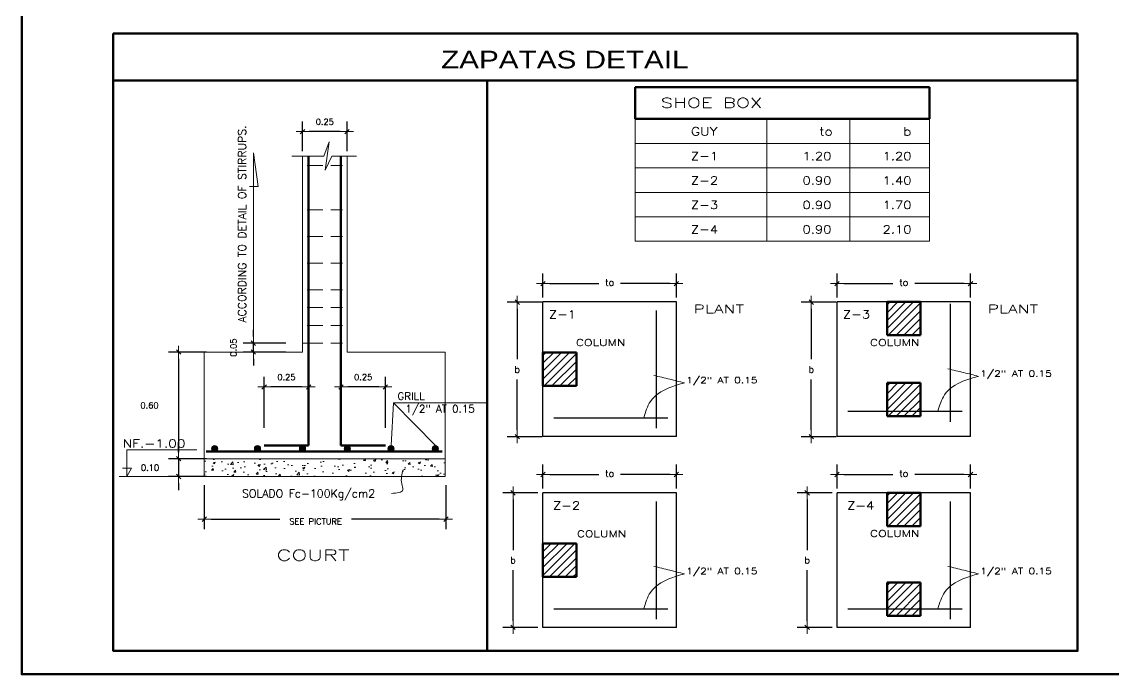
# Model space of a CAD drawing. Header units: millimetres. Extents: x 565 to 912, y 163 to 192.
# Drawn here: x 634.72 to 650.92, y 163.22 to 172.9 of the extents above; entities that cross this region are included whole.
import ezdxf

# ---------------------------------------------------------------- set-up
doc = ezdxf.new("R2010")
doc.units = ezdxf.units.MM
doc.header["$LTSCALE"] = 0.0125
for name, color, linetype, lineweight in [('06', 6, 'Continuous', 70), ('ACERO', 150, 'Continuous', 60), ('COL', 90, 'Continuous', 60), ('COTAS', 9, 'Continuous', 9), ('cotas_v', 130, 'Continuous', 20), ('MARKO', 186, 'Continuous', 80), ('proy', 254, 'Continuous', 0), ('TEXTOP', 3, 'Continuous', 25), ('TRAZO04', 4, 'Continuous', 0), ('TRAZO06', 6, 'Continuous', 60), ('TRAZO1', 1, 'Continuous', 0), ('ZAPATAS', 80, 'Continuous', 60)]:
    doc.layers.add(name, color=color, linetype=linetype, lineweight=lineweight)
for name, color, linetype in [('DETALLES', 1, 'Continuous'), ('F-6', 6, 'Continuous'), ('TEXTO1', 4, 'Continuous'), ('TEXTOS04', 4, 'Continuous')]:
    doc.layers.add(name, color=color, linetype=linetype)
doc.styles.add('ARIAL', font='arial.ttf')
doc.styles.add('E3', font='romans.shx', dxfattribs={"width": 1.5, "height": 0.1})
doc.styles.add('ROMANS', font='romans.shx')
doc.styles.add('SIMPLEX', font='simplex.shx')
doc.dimstyles.new('COTA-50', dxfattribs={"dimtxt": 2.5, "dimasz": 0.1, "dimexe": 0.15, "dimexo": 0.25, "dimgap": 0.1, "dimtad": 1, "dimzin": 5, "dimdsep": 46, "dimtxsty": 'E3', "dimsah": 1, "dimcen": 2.5, "dimclrt": 3, "dimadec": 0, "dimazin": 0, "dimtfac": 1, "dimtdec": 4, "dimtix": 1, "dimtmove": 2, "dimatfit": 3, "dimfxl": 0, "dimtolj": 1, "dimtzin": 0, "dimarcsym": 0})

# ---------------------------------------------------------------- blocks, each defined once
blk = doc.blocks.new('ARROW')
at = {"color": 1, "linetype": 'ByBlock'}
blk.add_line((0.95, 0), (-0.95, 0), dxfattribs=at)
at = {"layer": 'COTAS', "color": 4}
blk.add_line((0.33, 0.33), (-0.33, -0.33), dxfattribs=at)
blk = doc.blocks.new('*D448')
at = {"layer": 'COTAS', "color": 1, "linetype": 'Continuous', "lineweight": -2, "ltscale": 0.35, "transparency": 16777216}
for p, q in [((646.748, 165.911), (646.228, 165.911)), ((646.378, 165.811), (646.378, 165.062)), ((646.378, 164.013), (646.378, 164.762)), ((646.748, 163.913), (646.228, 163.913))]:
    blk.add_line(p, q, dxfattribs=at)
at = {"layer": 'Defpoints', "color": 0, "linetype": 'Continuous', "ltscale": 0.35, "transparency": 16777216}
for p in [(646.998, 165.911), (646.378, 163.913), (646.998, 163.913)]:
    blk.add_point(p, dxfattribs=at)
at = {"layer": 'COTAS', "color": 1, "linetype": 'Continuous', "lineweight": -2, "ltscale": 0.35, "transparency": 16777216, "xscale": 0.1, "yscale": 0.1, "zscale": 0.1}
for p, rotation in [((646.378, 165.911), 90), ((646.378, 163.913), 270)]:
    blk.add_blockref('ARROW', p, dxfattribs=dict(at, rotation=rotation))
at = {"layer": 'COTAS', "color": 4, "linetype": 'Continuous', "ltscale": 0.35, "transparency": 16777216, "insert": (646.378, 164.912), "char_height": 0.1, "attachment_point": 5, "style": 'ROMANS'}
blk.add_mtext('\\A1;b', dxfattribs=at)
blk = doc.blocks.new('*D449')
at = {"layer": 'COTAS', "color": 1, "linetype": 'Continuous', "lineweight": -2, "ltscale": 0.35, "transparency": 16777216}
for p, q in [((646.822, 165.978), (646.822, 166.333)), ((648.802, 165.978), (648.802, 166.333)), ((646.922, 166.183), (647.65, 166.183)), ((648.702, 166.183), (647.974, 166.183))]:
    blk.add_line(p, q, dxfattribs=at)
at = {"layer": 'Defpoints', "color": 0, "linetype": 'Continuous', "ltscale": 0.35, "transparency": 16777216}
for p in [(648.802, 166.183), (646.822, 165.728), (648.802, 165.728)]:
    blk.add_point(p, dxfattribs=at)
at = {"layer": 'COTAS', "color": 1, "linetype": 'Continuous', "lineweight": -2, "ltscale": 0.35, "transparency": 16777216, "xscale": 0.1, "yscale": 0.1, "zscale": 0.1, "rotation": 180}
blk.add_blockref('ARROW', (646.822, 166.183), dxfattribs=at)
at = {"layer": 'COTAS', "color": 1, "linetype": 'Continuous', "lineweight": -2, "ltscale": 0.35, "transparency": 16777216, "xscale": 0.1, "yscale": 0.1, "zscale": 0.1}
blk.add_blockref('ARROW', (648.802, 166.183), dxfattribs=at)
at = {"layer": 'COTAS', "color": 4, "linetype": 'Continuous', "ltscale": 0.35, "transparency": 16777216, "insert": (647.812, 166.2), "char_height": 0.1, "attachment_point": 5, "style": 'ROMANS'}
blk.add_mtext('\\A1;to', dxfattribs=at)
blk = doc.blocks.new('*D450')
at = {"layer": 'COTAS', "color": 1, "linetype": 'Continuous', "lineweight": -2, "ltscale": 0.35, "transparency": 16777216}
for p, q in [((642.458, 165.978), (642.458, 166.333)), ((644.438, 165.978), (644.438, 166.333)), ((642.558, 166.183), (643.286, 166.183)), ((644.338, 166.183), (643.61, 166.183))]:
    blk.add_line(p, q, dxfattribs=at)
at = {"layer": 'Defpoints', "color": 0, "linetype": 'Continuous', "ltscale": 0.35, "transparency": 16777216}
for p in [(644.438, 166.183), (642.458, 165.728), (644.438, 165.728)]:
    blk.add_point(p, dxfattribs=at)
at = {"layer": 'COTAS', "color": 1, "linetype": 'Continuous', "lineweight": -2, "ltscale": 0.35, "transparency": 16777216, "xscale": 0.1, "yscale": 0.1, "zscale": 0.1, "rotation": 180}
blk.add_blockref('ARROW', (642.458, 166.183), dxfattribs=at)
at = {"layer": 'COTAS', "color": 1, "linetype": 'Continuous', "lineweight": -2, "ltscale": 0.35, "transparency": 16777216, "xscale": 0.1, "yscale": 0.1, "zscale": 0.1}
blk.add_blockref('ARROW', (644.438, 166.183), dxfattribs=at)
at = {"layer": 'COTAS', "color": 4, "linetype": 'Continuous', "ltscale": 0.35, "transparency": 16777216, "insert": (643.448, 166.2), "char_height": 0.1, "attachment_point": 5, "style": 'ROMANS'}
blk.add_mtext('\\A1;to', dxfattribs=at)
blk = doc.blocks.new('*D451')
at = {"layer": 'COTAS', "color": 1, "linetype": 'Continuous', "lineweight": -2, "ltscale": 0.35, "transparency": 16777216}
for p, q in [((637.051, 166.517), (637.051, 166.617)), ((637.463, 166.417), (636.901, 166.417)), ((637.051, 166.417), (637.051, 166.153)), ((637.463, 166.153), (636.901, 166.153)), ((637.051, 166.053), (637.051, 165.953))]:
    blk.add_line(p, q, dxfattribs=at)
at = {"layer": 'Defpoints', "color": 0, "linetype": 'Continuous', "ltscale": 0.35, "transparency": 16777216}
for p in [(637.713, 166.417), (637.051, 166.153), (637.713, 166.153)]:
    blk.add_point(p, dxfattribs=at)
at = {"layer": 'COTAS', "color": 1, "linetype": 'Continuous', "lineweight": -2, "ltscale": 0.35, "transparency": 16777216, "xscale": 0.1, "yscale": 0.1, "zscale": 0.1}
for p, rotation in [((637.051, 166.417), 270), ((637.051, 166.153), 90)]:
    blk.add_blockref('ARROW', p, dxfattribs=dict(at, rotation=rotation))
at = {"layer": 'COTAS', "color": 3, "linetype": 'Continuous', "ltscale": 0.35, "transparency": 16777216, "insert": (636.627, 166.285), "char_height": 0.09, "attachment_point": 5, "style": 'ROMANS'}
blk.add_mtext('\\A1;0.10', dxfattribs=at)
blk = doc.blocks.new('*D452')
at = {"layer": 'COTAS', "color": 1, "linetype": 'Continuous', "lineweight": -2, "ltscale": 0.35, "transparency": 16777216}
for p, q in [((637.432, 166.026), (637.432, 165.37)), ((641.018, 166.026), (641.018, 165.37)), ((637.532, 165.52), (638.551, 165.52)), ((640.918, 165.52), (639.617, 165.52))]:
    blk.add_line(p, q, dxfattribs=at)
at = {"layer": 'Defpoints', "color": 0, "linetype": 'Continuous', "ltscale": 0.35, "transparency": 16777216}
for p in [(637.432, 166.276), (641.018, 166.276), (637.432, 165.52)]:
    blk.add_point(p, dxfattribs=at)
at = {"layer": 'COTAS', "color": 1, "linetype": 'Continuous', "lineweight": -2, "ltscale": 0.35, "transparency": 16777216, "xscale": 0.1, "yscale": 0.1, "zscale": 0.1, "rotation": 180}
blk.add_blockref('ARROW', (637.432, 165.52), dxfattribs=at)
at = {"layer": 'COTAS', "color": 1, "linetype": 'Continuous', "lineweight": -2, "ltscale": 0.35, "transparency": 16777216, "xscale": 0.1, "yscale": 0.1, "zscale": 0.1}
blk.add_blockref('ARROW', (641.018, 165.52), dxfattribs=at)
at = {"layer": 'COTAS', "color": 3, "linetype": 'Continuous', "ltscale": 0.35, "transparency": 16777216, "insert": (639.084, 165.486), "char_height": 0.09, "attachment_point": 5, "style": 'ROMANS'}
blk.add_mtext('\\A1;SEE PICTURE', dxfattribs=at)
blk = doc.blocks.new('*D453')
at = {"layer": 'COTAS', "color": 1, "linetype": 'Continuous', "lineweight": -2, "ltscale": 0.35, "transparency": 16777216}
for p, q in [((642.384, 165.911), (641.864, 165.911)), ((642.014, 165.811), (642.014, 165.062)), ((642.014, 164.013), (642.014, 164.762)), ((642.384, 163.913), (641.864, 163.913))]:
    blk.add_line(p, q, dxfattribs=at)
at = {"layer": 'Defpoints', "color": 0, "linetype": 'Continuous', "ltscale": 0.35, "transparency": 16777216}
for p in [(642.634, 165.911), (642.014, 163.913), (642.634, 163.913)]:
    blk.add_point(p, dxfattribs=at)
at = {"layer": 'COTAS', "color": 1, "linetype": 'Continuous', "lineweight": -2, "ltscale": 0.35, "transparency": 16777216, "xscale": 0.1, "yscale": 0.1, "zscale": 0.1}
for p, rotation in [((642.014, 165.911), 90), ((642.014, 163.913), 270)]:
    blk.add_blockref('ARROW', p, dxfattribs=dict(at, rotation=rotation))
at = {"layer": 'COTAS', "color": 4, "linetype": 'Continuous', "ltscale": 0.35, "transparency": 16777216, "insert": (642.014, 164.912), "char_height": 0.1, "attachment_point": 5, "style": 'ROMANS'}
blk.add_mtext('\\A1;b', dxfattribs=at)
blk = doc.blocks.new('*D454')
at = {"layer": 'COTAS', "color": 1, "linetype": 'Continuous', "lineweight": -2, "ltscale": 0.35, "transparency": 16777216}
for p, q in [((646.809, 168.743), (646.29, 168.743)), ((646.44, 168.643), (646.44, 167.894)), ((646.44, 166.845), (646.44, 167.594)), ((646.809, 166.745), (646.29, 166.745))]:
    blk.add_line(p, q, dxfattribs=at)
at = {"layer": 'Defpoints', "color": 0, "linetype": 'Continuous', "ltscale": 0.35, "transparency": 16777216}
for p in [(647.059, 168.743), (646.44, 166.745), (647.059, 166.745)]:
    blk.add_point(p, dxfattribs=at)
at = {"layer": 'COTAS', "color": 1, "linetype": 'Continuous', "lineweight": -2, "ltscale": 0.35, "transparency": 16777216, "xscale": 0.1, "yscale": 0.1, "zscale": 0.1}
for p, rotation in [((646.44, 168.743), 90), ((646.44, 166.745), 270)]:
    blk.add_blockref('ARROW', p, dxfattribs=dict(at, rotation=rotation))
at = {"layer": 'COTAS', "color": 4, "linetype": 'Continuous', "ltscale": 0.35, "transparency": 16777216, "insert": (646.44, 167.744), "char_height": 0.1, "attachment_point": 5, "style": 'ROMANS'}
blk.add_mtext('\\A1;b', dxfattribs=at)
blk = doc.blocks.new('*D455')
at = {"layer": 'COTAS', "color": 1, "linetype": 'Continuous', "lineweight": -2, "ltscale": 0.35, "transparency": 16777216}
for p, q in [((637.463, 168.001), (636.901, 168.001)), ((637.051, 167.901), (637.051, 166.517)), ((637.463, 166.417), (636.901, 166.417))]:
    blk.add_line(p, q, dxfattribs=at)
at = {"layer": 'Defpoints', "color": 0, "linetype": 'Continuous', "ltscale": 0.35, "transparency": 16777216}
for p in [(637.713, 168.001), (637.051, 166.417), (637.713, 166.417)]:
    blk.add_point(p, dxfattribs=at)
at = {"layer": 'COTAS', "color": 1, "linetype": 'Continuous', "lineweight": -2, "ltscale": 0.35, "transparency": 16777216, "xscale": 0.1, "yscale": 0.1, "zscale": 0.1}
for p, rotation in [((637.051, 168.001), 90), ((637.051, 166.417), 270)]:
    blk.add_blockref('ARROW', p, dxfattribs=dict(at, rotation=rotation))
at = {"layer": 'COTAS', "color": 3, "linetype": 'Continuous', "ltscale": 0.35, "transparency": 16777216, "insert": (636.619, 167.209), "char_height": 0.09, "attachment_point": 5, "style": 'ROMANS'}
blk.add_mtext('\\A1;0.60', dxfattribs=at)
blk = doc.blocks.new('*D456')
at = {"layer": 'COTAS', "color": 1, "linetype": 'Continuous', "lineweight": -2, "ltscale": 0.35, "transparency": 16777216}
for p, q in [((638.89, 170.985), (638.89, 171.425)), ((639.55, 170.985), (639.55, 171.425)), ((639.45, 171.275), (638.99, 171.275))]:
    blk.add_line(p, q, dxfattribs=at)
at = {"layer": 'Defpoints', "color": 0, "linetype": 'Continuous', "ltscale": 0.35, "transparency": 16777216}
for p in [(638.89, 171.275), (638.89, 170.735), (639.55, 170.735)]:
    blk.add_point(p, dxfattribs=at)
at = {"layer": 'COTAS', "color": 1, "linetype": 'Continuous', "lineweight": -2, "ltscale": 0.35, "transparency": 16777216, "xscale": 0.1, "yscale": 0.1, "zscale": 0.1, "rotation": 180}
blk.add_blockref('ARROW', (638.89, 171.275), dxfattribs=at)
at = {"layer": 'COTAS', "color": 1, "linetype": 'Continuous', "lineweight": -2, "ltscale": 0.35, "transparency": 16777216, "xscale": 0.1, "yscale": 0.1, "zscale": 0.1}
blk.add_blockref('ARROW', (639.55, 171.275), dxfattribs=at)
at = {"layer": 'COTAS', "color": 3, "linetype": 'Continuous', "ltscale": 0.35, "transparency": 16777216, "insert": (639.22, 171.42), "char_height": 0.09, "attachment_point": 5, "style": 'ROMANS'}
blk.add_mtext('\\A1;0.25', dxfattribs=at)
blk = doc.blocks.new('*D457')
at = {"layer": 'COTAS', "color": 1, "linetype": 'Continuous', "lineweight": -2, "ltscale": 0.35, "transparency": 16777216}
for p, q in [((642.445, 168.743), (641.926, 168.743)), ((642.076, 168.643), (642.076, 167.894)), ((642.076, 166.845), (642.076, 167.594)), ((642.445, 166.745), (641.926, 166.745))]:
    blk.add_line(p, q, dxfattribs=at)
at = {"layer": 'Defpoints', "color": 0, "linetype": 'Continuous', "ltscale": 0.35, "transparency": 16777216}
for p in [(642.695, 168.743), (642.076, 166.745), (642.695, 166.745)]:
    blk.add_point(p, dxfattribs=at)
at = {"layer": 'COTAS', "color": 1, "linetype": 'Continuous', "lineweight": -2, "ltscale": 0.35, "transparency": 16777216, "xscale": 0.1, "yscale": 0.1, "zscale": 0.1}
for p, rotation in [((642.076, 168.743), 90), ((642.076, 166.745), 270)]:
    blk.add_blockref('ARROW', p, dxfattribs=dict(at, rotation=rotation))
at = {"layer": 'COTAS', "color": 4, "linetype": 'Continuous', "ltscale": 0.35, "transparency": 16777216, "insert": (642.076, 167.744), "char_height": 0.1, "attachment_point": 5, "style": 'ROMANS'}
blk.add_mtext('\\A1;b', dxfattribs=at)
blk = doc.blocks.new('*D458')
at = {"layer": 'COTAS', "color": 1, "linetype": 'Continuous', "lineweight": -2, "ltscale": 0.35, "transparency": 16777216}
for p, q in [((642.458, 168.813), (642.458, 169.168)), ((644.438, 168.813), (644.438, 169.168)), ((642.558, 169.018), (643.286, 169.018)), ((644.338, 169.018), (643.61, 169.018))]:
    blk.add_line(p, q, dxfattribs=at)
at = {"layer": 'Defpoints', "color": 0, "linetype": 'Continuous', "ltscale": 0.35, "transparency": 16777216}
for p in [(644.438, 169.018), (642.458, 168.563), (644.438, 168.563)]:
    blk.add_point(p, dxfattribs=at)
at = {"layer": 'COTAS', "color": 1, "linetype": 'Continuous', "lineweight": -2, "ltscale": 0.35, "transparency": 16777216, "xscale": 0.1, "yscale": 0.1, "zscale": 0.1, "rotation": 180}
blk.add_blockref('ARROW', (642.458, 169.018), dxfattribs=at)
at = {"layer": 'COTAS', "color": 1, "linetype": 'Continuous', "lineweight": -2, "ltscale": 0.35, "transparency": 16777216, "xscale": 0.1, "yscale": 0.1, "zscale": 0.1}
blk.add_blockref('ARROW', (644.438, 169.018), dxfattribs=at)
at = {"layer": 'COTAS', "color": 4, "linetype": 'Continuous', "ltscale": 0.35, "transparency": 16777216, "insert": (643.448, 169.036), "char_height": 0.1, "attachment_point": 5, "style": 'ROMANS'}
blk.add_mtext('\\A1;to', dxfattribs=at)
blk = doc.blocks.new('*D459')
at = {"layer": 'COTAS', "color": 1, "linetype": 'Continuous', "lineweight": -2, "ltscale": 0.35, "transparency": 16777216}
for p, q in [((638.161, 168.233), (638.161, 168.333)), ((638.64, 168.133), (638.011, 168.133)), ((638.161, 168.001), (638.161, 168.133)), ((638.64, 168.001), (638.011, 168.001)), ((638.161, 167.901), (638.161, 167.801))]:
    blk.add_line(p, q, dxfattribs=at)
at = {"layer": 'Defpoints', "color": 0, "linetype": 'Continuous', "ltscale": 0.35, "transparency": 16777216}
for p in [(638.161, 168.133), (638.89, 168.133), (638.89, 168.001)]:
    blk.add_point(p, dxfattribs=at)
at = {"layer": 'COTAS', "color": 1, "linetype": 'Continuous', "lineweight": -2, "ltscale": 0.35, "transparency": 16777216, "xscale": 0.1, "yscale": 0.1, "zscale": 0.1}
for p, rotation in [((638.161, 168.133), 270), ((638.161, 168.001), 90)]:
    blk.add_blockref('ARROW', p, dxfattribs=dict(at, rotation=rotation))
at = {"layer": 'COTAS', "color": 3, "linetype": 'Continuous', "ltscale": 0.35, "transparency": 16777216, "insert": (637.866, 168.067), "char_height": 0.09, "attachment_point": 5, "rotation": 90, "style": 'ROMANS'}
blk.add_mtext('\\A1;0.05', dxfattribs=at)
blk = doc.blocks.new('*D460')
at = {"layer": 'COTAS', "color": 1, "linetype": 'Continuous', "lineweight": -2, "ltscale": 0.35, "transparency": 16777216}
for p, q in [((638.321, 166.874), (638.321, 167.634)), ((638.981, 166.874), (638.981, 167.634)), ((638.881, 167.484), (638.421, 167.484))]:
    blk.add_line(p, q, dxfattribs=at)
at = {"layer": 'Defpoints', "color": 0, "linetype": 'Continuous', "ltscale": 0.35, "transparency": 16777216}
for p in [(638.321, 167.484), (638.321, 166.624), (638.981, 166.624)]:
    blk.add_point(p, dxfattribs=at)
at = {"layer": 'COTAS', "color": 1, "linetype": 'Continuous', "lineweight": -2, "ltscale": 0.35, "transparency": 16777216, "xscale": 0.1, "yscale": 0.1, "zscale": 0.1, "rotation": 180}
blk.add_blockref('ARROW', (638.321, 167.484), dxfattribs=at)
at = {"layer": 'COTAS', "color": 1, "linetype": 'Continuous', "lineweight": -2, "ltscale": 0.35, "transparency": 16777216, "xscale": 0.1, "yscale": 0.1, "zscale": 0.1}
blk.add_blockref('ARROW', (638.981, 167.484), dxfattribs=at)
at = {"layer": 'COTAS', "color": 3, "linetype": 'Continuous', "ltscale": 0.35, "transparency": 16777216, "insert": (638.651, 167.629), "char_height": 0.09, "attachment_point": 5, "style": 'ROMANS'}
blk.add_mtext('\\A1;0.25', dxfattribs=at)
blk = doc.blocks.new('*D461')
at = {"layer": 'COTAS', "color": 1, "linetype": 'Continuous', "lineweight": -2, "ltscale": 0.35, "transparency": 16777216}
for p, q in [((639.46, 166.874), (639.46, 167.634)), ((640.12, 166.874), (640.12, 167.634)), ((640.02, 167.484), (639.56, 167.484))]:
    blk.add_line(p, q, dxfattribs=at)
at = {"layer": 'Defpoints', "color": 0, "linetype": 'Continuous', "ltscale": 0.35, "transparency": 16777216}
for p in [(639.46, 167.484), (639.46, 166.624), (640.12, 166.624)]:
    blk.add_point(p, dxfattribs=at)
at = {"layer": 'COTAS', "color": 1, "linetype": 'Continuous', "lineweight": -2, "ltscale": 0.35, "transparency": 16777216, "xscale": 0.1, "yscale": 0.1, "zscale": 0.1, "rotation": 180}
blk.add_blockref('ARROW', (639.46, 167.484), dxfattribs=at)
at = {"layer": 'COTAS', "color": 1, "linetype": 'Continuous', "lineweight": -2, "ltscale": 0.35, "transparency": 16777216, "xscale": 0.1, "yscale": 0.1, "zscale": 0.1}
blk.add_blockref('ARROW', (640.12, 167.484), dxfattribs=at)
at = {"layer": 'COTAS', "color": 3, "linetype": 'Continuous', "ltscale": 0.35, "transparency": 16777216, "insert": (639.79, 167.629), "char_height": 0.09, "attachment_point": 5, "style": 'ROMANS'}
blk.add_mtext('\\A1;0.25', dxfattribs=at)
blk = doc.blocks.new('*D462')
at = {"layer": 'COTAS', "color": 1, "linetype": 'Continuous', "lineweight": -2, "ltscale": 0.35, "transparency": 16777216}
for p, q in [((646.822, 168.813), (646.822, 169.168)), ((648.802, 168.813), (648.802, 169.168)), ((646.922, 169.018), (647.65, 169.018)), ((648.702, 169.018), (647.974, 169.018))]:
    blk.add_line(p, q, dxfattribs=at)
at = {"layer": 'Defpoints', "color": 0, "linetype": 'Continuous', "ltscale": 0.35, "transparency": 16777216}
for p in [(648.802, 169.018), (646.822, 168.563), (648.802, 168.563)]:
    blk.add_point(p, dxfattribs=at)
at = {"layer": 'COTAS', "color": 1, "linetype": 'Continuous', "lineweight": -2, "ltscale": 0.35, "transparency": 16777216, "xscale": 0.1, "yscale": 0.1, "zscale": 0.1, "rotation": 180}
blk.add_blockref('ARROW', (646.822, 169.018), dxfattribs=at)
at = {"layer": 'COTAS', "color": 1, "linetype": 'Continuous', "lineweight": -2, "ltscale": 0.35, "transparency": 16777216, "xscale": 0.1, "yscale": 0.1, "zscale": 0.1}
blk.add_blockref('ARROW', (648.802, 169.018), dxfattribs=at)
at = {"layer": 'COTAS', "color": 4, "linetype": 'Continuous', "ltscale": 0.35, "transparency": 16777216, "insert": (647.812, 169.036), "char_height": 0.1, "attachment_point": 5, "style": 'ROMANS'}
blk.add_mtext('\\A1;to', dxfattribs=at)

msp = doc.modelspace()

# ---------------------------------------------------------------- hatches: boundary and pattern name
at = {"layer": 'COTAS', "ltscale": 0.2}
h = msp.add_hatch(dxfattribs=at)
h.set_pattern_fill('ANSI31', color=256, scale=0.66, style=0)
h.set_pattern_definition([(45, (439.60628, 171.1053), (-0.05833631, 0.05833631), [])])
h.paths.add_polyline_path([(648.05967, 168.74674), (647.56467, 168.74674), (647.56467, 168.25174), (648.05967, 168.25174)])
h = msp.add_hatch(dxfattribs=at)
h.set_pattern_fill('ANSI31', color=256, scale=0.66, style=0)
h.set_pattern_definition([(45, (434.49955, 170.35348), (-0.05833631, 0.05833631), [])])
h.paths.add_polyline_path([(642.95294, 167.99493), (642.45794, 167.99493), (642.45794, 167.49993), (642.95294, 167.49993)])
h = msp.add_hatch(dxfattribs=at)
h.set_pattern_fill('ANSI31', color=256, scale=0.66, style=0)
h.set_pattern_definition([(45, (439.60628, 169.900675), (-0.05833631, 0.05833631), [])])
h.paths.add_polyline_path([(648.05967, 167.54212), (647.56467, 167.54212), (647.56467, 167.04712), (648.05967, 167.04712)])
h = msp.add_hatch(dxfattribs=at)
h.set_pattern_fill('ANSI31', color=256, scale=0.66, style=0)
h.set_pattern_definition([(45, (439.60628, 168.26977), (-0.05833631, 0.05833631), [])])
h.paths.add_polyline_path([(648.05967, 165.91122), (647.56467, 165.91122), (647.56467, 165.41622), (648.05967, 165.41622)])
h = msp.add_hatch(dxfattribs=at)
h.set_pattern_fill('ANSI31', color=256, scale=0.66, style=0)
h.set_pattern_definition([(45, (433.75705, 164.82929), (-0.05833631, 0.05833631), [])])
h.paths.add_polyline_path([(642.95294, 165.1594), (642.45794, 165.1594), (642.45794, 164.6644), (642.95294, 164.6644)])
h = msp.add_hatch(dxfattribs=at)
h.set_pattern_fill('ANSI31', color=256, scale=0.66, style=0)
h.set_pattern_definition([(45, (439.60628, 166.93976), (-0.05833631, 0.05833631), [])])
h.paths.add_polyline_path([(648.05967, 164.58121), (647.56467, 164.58121), (647.56467, 164.08621), (648.05967, 164.08621)])
at = {"layer": 'proy', "ltscale": 0.18}
h = msp.add_hatch(dxfattribs=at)
h.set_pattern_fill('AR-CONC', color=256, scale=0.0462, style=0)
h.set_pattern_definition([(50, (537.26764, 227.33206), (0.3313742, -0.0289915), [0.03465, -0.38115]), (355, (537.26764, 227.33206), (-0.0641031, 0.3475128), [0.02772, -0.30492]), (100.4514, (537.29526, 227.32964), (0.2672713, 0.3185211), [0.029448, -0.3239277]), (46.1842, (537.26764, 227.42446), (0.4930654, -0.0764698), [0.051975, -0.571725]), (96.6356, (537.30873, 227.4181), (0.4318142, 0.4500425), [0.044172, -0.4858914]), (351.1842, (537.26764, 227.42446), (0.4318138, 0.4500428), [0.04158, -0.45738]), (21, (537.31384, 227.40136), (0.27577106, -0.1860099), [0.03465, -0.38115]), (326, (537.31384, 227.40136), (0.1124117, 0.3350193), [0.02772, -0.30492]), (71.4514, (537.33682, 227.38586), (0.38818285, 0.1490091), [0.029448, -0.3239277]), (37.5, (537.26764, 227.33206), (0.00561785, 0.15379696), [0, -0.301224, 0, -0.30954, 0, -0.306075]), (7.5, (537.26764, 227.33206), (0.12153813, 0.1822182), [0, -0.176484, 0, -0.294294, 0, -0.116655]), (327.5, (537.16462, 227.33206), (0.24662597, -0.01042035), [0, -0.1155, 0, -0.36036, 0, -0.47817]), (317.5, (537.11842, 227.33206), (0.269432, 0.0462485), [0, -0.15015, 0, -0.239316, 0, -0.33957])])
h.paths.add_polyline_path([(641.00893, 166.15323), (641.00893, 166.41723), (637.43153, 166.41723), (637.43153, 166.15323)])
at = {"layer": 'TRAZO1', "ltscale": 0.18}
for points in [[(637.54126, 166.5668, 0.33283542), (637.57445, 166.52247), (637.60048, 166.52247, 0.33283542), (637.63366, 166.5668, 1)], [(638.17523, 166.5668, 0.33283542), (638.20842, 166.52247), (638.23445, 166.52247, 0.33283542), (638.26763, 166.5668, 1)], [(638.84303, 166.5668, 0.33283542), (638.87622, 166.52247), (638.90225, 166.52247, 0.33283542), (638.93543, 166.5668, 1)], [(639.50825, 166.5668, 0.33283542), (639.54143, 166.52247), (639.56746, 166.52247, 0.33283542), (639.60065, 166.5668, 1)], [(640.15523, 166.5668, 0.33283542), (640.18842, 166.52247), (640.21445, 166.52247, 0.33283542), (640.24763, 166.5668, 1)], [(640.81523, 166.5668, 0.33283542), (640.84842, 166.52247), (640.87445, 166.52247, 0.33283542), (640.90763, 166.5668, 1)]]:
    msp.add_hatch(color=256, dxfattribs=at).paths.add_polyline_path(points)

# ---------------------------------------------------------------- linework, layer by layer
at = {"layer": '06'}
for p, q in [((647.56467, 168.25174), (647.56467, 168.74674)), ((647.56467, 168.74674), (648.05967, 168.74674)), ((648.05967, 168.74674), (648.05967, 168.25174)), ((648.05967, 168.25174), (647.56467, 168.25174)), ((642.45794, 167.99493), (642.95294, 167.99493)), ((642.45794, 167.49993), (642.45794, 167.99493)), ((642.95294, 167.99493), (642.95294, 167.49993)), ((642.95294, 167.49993), (642.45794, 167.49993)), ((647.56467, 167.54212), (648.05967, 167.54212)), ((647.56467, 167.04712), (647.56467, 167.54212)), ((648.05967, 167.54212), (648.05967, 167.04712)), ((648.05967, 167.04712), (647.56467, 167.04712)), ((647.56467, 165.91122), (648.05967, 165.91122)), ((647.56467, 165.41622), (647.56467, 165.91122)), ((648.05967, 165.91122), (648.05967, 165.41622)), ((648.05967, 165.41622), (647.56467, 165.41622)), ((642.45794, 165.1594), (642.95294, 165.1594)), ((642.45794, 164.6644), (642.45794, 165.1594)), ((642.95294, 165.1594), (642.95294, 164.6644)), ((642.95294, 164.6644), (642.45794, 164.6644)), ((647.56467, 164.08621), (647.56467, 164.58121)), ((647.56467, 164.58121), (648.05967, 164.58121)), ((648.05967, 164.58121), (648.05967, 164.08621)), ((648.05967, 164.08621), (647.56467, 164.08621))]:
    msp.add_line(p, q, dxfattribs=at)
at = {"layer": 'ACERO'}
for p, q in [((641.62988, 163.5637), (641.62988, 172.03557)), ((643.82837, 171.93251), (648.1926, 171.93251)), ((643.82837, 171.46633), (643.82837, 171.93251)), ((648.1926, 171.46633), (648.1926, 171.93251)), ((648.1926, 171.46633), (643.82837, 171.46633))]:
    msp.add_line(p, q, dxfattribs=at)
for points in [[(636.08103, 172.03557), (636.08103, 163.5637), (645.99411, 163.5637)], [(650.39108, 172.03557), (650.39108, 163.5637), (640.478, 163.5637)]]:
    msp.add_lwpolyline(points, dxfattribs=at)
at = {"layer": 'COTAS'}
for p, q in [((643.82837, 171.46633), (643.82837, 169.64549)), ((645.78047, 171.46633), (645.78047, 169.64549)), ((647.01139, 171.46633), (647.01139, 169.64549)), ((648.1926, 171.46633), (648.1926, 169.64549)), ((643.82837, 171.09749), (648.1926, 171.09749)), ((643.82837, 170.73449), (648.1926, 170.73449)), ((643.82837, 170.37149), (648.1926, 170.37149)), ((643.82837, 170.00849), (648.1926, 170.00849)), ((643.82837, 169.64549), (648.1926, 169.64549))]:
    msp.add_line(p, q, dxfattribs=at)
at = {"layer": 'COTAS', "ltscale": 0.2}
for q in [(640.20377, 166.61294), (640.86143, 166.613), (641.62988, 167.24978)]:
    msp.add_line((640.23931, 167.24978), q, dxfattribs=at)
for points in [[(644.55817, 167.54293), (644.33865, 167.59864), (644.1017, 167.65435)], [(648.92241, 167.64083), (648.68894, 167.56771), (648.41715, 167.36577), (648.31958, 167.12425)], [(648.92241, 167.64083), (648.70288, 167.69654), (648.46593, 167.75225)], [(644.55817, 167.54293), (644.32471, 167.46981), (644.05292, 167.26786), (643.95535, 167.02635)], [(640.20829, 165.90337), (640.37984, 165.95729), (640.36249, 166.04623), (640.38177, 166.25231)], [(644.55817, 164.70741), (644.32471, 164.63429), (644.05292, 164.43234), (643.95535, 164.19083)], [(644.55817, 164.70741), (644.33865, 164.76312), (644.1017, 164.81883)], [(648.92241, 164.70741), (648.68894, 164.63429), (648.41715, 164.43234), (648.31958, 164.19083)], [(648.92241, 164.70741), (648.70288, 164.76312), (648.46593, 164.81883)]]:
    msp.add_spline(points, degree=3, dxfattribs=at)
at = {"layer": 'DETALLES', "color": 2, "linetype": 'Continuous'}
for p, q in [((642.45794, 166.74811), (642.45794, 168.74674)), ((644.43794, 168.74674), (642.45794, 168.74674)), ((644.43794, 166.74811), (644.43794, 168.74674)), ((646.82217, 166.74811), (646.82217, 168.74674)), ((648.80217, 168.74674), (646.82217, 168.74674)), ((648.80217, 166.74811), (648.80217, 168.74674)), ((644.43794, 166.74811), (642.45794, 166.74811)), ((648.80217, 166.74811), (646.82217, 166.74811)), ((644.43794, 165.91122), (642.45794, 165.91122)), ((642.45794, 163.91259), (642.45794, 165.91122)), ((644.43794, 163.91259), (644.43794, 165.91122)), ((648.80217, 165.91122), (646.82217, 165.91122)), ((646.82217, 163.91259), (646.82217, 165.91122)), ((648.80217, 163.91259), (648.80217, 165.91122)), ((644.43794, 163.91259), (642.45794, 163.91259)), ((648.80217, 163.91259), (646.82217, 163.91259))]:
    msp.add_line(p, q, dxfattribs=at)
at = {"layer": 'MARKO'}
msp.add_lwpolyline([(634.72436, 191.71852), (634.72436, 163.21852), (698.31762, 163.21852), (698.31762, 191.71852)], close=True, dxfattribs=at)
at = {"layer": 'TEXTOS04', "linetype": 'Continuous'}
for p, q in [((644.14193, 166.86996), (644.14193, 168.61869)), ((648.50616, 166.96786), (648.50616, 168.71659)), ((642.61938, 167.02635), (644.31269, 167.02635)), ((646.98361, 167.12425), (648.67692, 167.12425)), ((644.14193, 164.03444), (644.14193, 165.78317)), ((648.50616, 164.03444), (648.50616, 165.78317)), ((642.61938, 164.19083), (644.31269, 164.19083)), ((646.98361, 164.19083), (648.67692, 164.19083))]:
    msp.add_line(p, q, dxfattribs=at)
at = {"layer": 'TRAZO04', "ltscale": 0.18}
for p, q in [((638.95623, 170.77323), (639.18976, 170.77323)), ((639.31061, 170.77323), (639.48423, 170.77323)), ((638.95623, 170.11323), (639.18976, 170.11323)), ((639.31061, 170.11323), (639.48423, 170.11323)), ((638.95623, 169.71723), (639.18976, 169.71723)), ((639.31061, 169.71723), (639.48423, 169.71723)), ((638.95623, 169.32123), (639.18976, 169.32123)), ((639.31061, 169.32123), (639.48423, 169.32123)), ((638.95623, 168.92523), (639.18976, 168.92523)), ((639.31061, 168.92523), (639.48423, 168.92523)), ((638.95623, 168.66123), (639.18976, 168.66123)), ((639.31061, 168.66123), (639.48423, 168.66123)), ((638.95623, 168.39723), (639.18976, 168.39723)), ((639.31061, 168.39723), (639.48423, 168.39723)), ((638.95623, 168.13323), (639.18976, 168.13323)), ((639.31061, 168.13323), (639.48423, 168.13323))]:
    msp.add_line(p, q, dxfattribs=at)
at = {"layer": 'TRAZO06', "ltscale": 0.18}
for p, q in [((638.98052, 170.91241), (638.98052, 166.61487)), ((639.45993, 170.91241), (639.45993, 166.61487)), ((637.46206, 166.52247), (640.96278, 166.52247)), ((638.98052, 166.61487), (638.32052, 166.61487)), ((640.11993, 166.61487), (639.45993, 166.61487))]:
    msp.add_line(p, q, dxfattribs=at)
at = {"layer": 'TRAZO1', "linetype": 'Continuous', "ltscale": 0.18}
for p, q in [((639.20673, 170.91241), (639.28538, 171.12223)), ((639.28538, 171.12223), (639.22764, 170.7037)), ((638.72985, 170.91241), (639.20673, 170.91241)), ((639.22764, 170.7037), (639.3239, 170.91241)), ((639.3239, 170.91241), (639.68925, 170.91241))]:
    msp.add_line(p, q, dxfattribs=at)
at = {"layer": 'TRAZO1', "ltscale": 0.18}
for p, q in [((638.16088, 170.95777), (638.16088, 170.95777)), ((638.16088, 170.95777), (638.23275, 170.45761)), ((638.16088, 168.26523), (638.16088, 170.95777)), ((638.89023, 170.91241), (638.89023, 168.00123)), ((639.55023, 170.91241), (639.55023, 168.00123)), ((638.23275, 170.45761), (638.10457, 170.46082)), ((638.95623, 168.13323), (638.89023, 168.13323)), ((638.89023, 168.00123), (637.43153, 168.00123)), ((637.43153, 168.00123), (637.43153, 166.15323)), ((641.00893, 168.00123), (639.55023, 168.00123)), ((641.00893, 168.00123), (641.00893, 166.15323)), ((637.32285, 166.5504), (636.28502, 166.5504)), ((636.28502, 166.5504), (636.28502, 166.15323)), ((637.43153, 166.41723), (641.00893, 166.41723)), ((636.34964, 166.27691), (636.22039, 166.27691)), ((636.28502, 166.15323), (636.34964, 166.27691)), ((636.17097, 166.15323), (641.00893, 166.15323))]:
    msp.add_line(p, q, dxfattribs=at)
for centre in [(637.58746, 166.5668), (638.22143, 166.5668), (638.88923, 166.5668), (639.55445, 166.5668), (640.20143, 166.5668), (640.86143, 166.5668)]:
    msp.add_circle(centre, 0.0462, dxfattribs=at)
at = {"layer": 'ZAPATAS', "linetype": 'Continuous'}
for p, q in [((636.08103, 172.73337), (650.39108, 172.73337)), ((636.08103, 172.03557), (636.08103, 172.73337)), ((650.39108, 172.73337), (650.39108, 172.03557)), ((650.39108, 172.03557), (636.08103, 172.03557))]:
    msp.add_line(p, q, dxfattribs=at)

# ---------------------------------------------------------------- texts
at = {"layer": 'COL', "style": 'ARIAL', "width": 1.2}
msp.add_text('ZAPATAS DETAIL', height=0.2628766, dxfattribs=at).set_placement((640.94527, 172.21257))
at = {"layer": 'cotas_v', "style": 'ROMANS', "width": 1.5}
msp.add_text('SHOE BOX', height=0.1452, dxfattribs=at).set_placement((644.20377, 171.62924))
at = {"layer": 'DETALLES', "color": 3, "linetype": 'Continuous', "style": 'SIMPLEX', "width": 1.25}
msp.add_text('NF.-1.00', height=0.1188, dxfattribs=at).set_placement((636.22295, 166.58453))
at = {"layer": 'F-6', "linetype": 'Continuous', "ltscale": 0.7, "style": 'SIMPLEX', "width": 1.5}
for s, height, p in [('PLANT', 0.12375, (644.69383, 168.5809)), ('PLANT', 0.12375, (649.05806, 168.5809)), ('COURT', 0.165, (638.50371, 164.90222))]:
    msp.add_text(s, height=height, dxfattribs=at).set_placement(p)
at = {"layer": 'TEXTO1', "color": 4, "ltscale": 0.2, "style": 'ROMANS', "width": 1.2}
for s, p in [('GUY', (644.65417, 171.21511)), ('to', (646.55661, 171.21511)), ('b', (647.80285, 171.21511))]:
    msp.add_text(s, height=0.1254, dxfattribs=at).set_placement(p)
at = {"layer": 'TEXTO1', "color": 3, "ltscale": 0.2, "style": 'ROMANS'}
for s, height, width, p in [('Z-1', 0.1188, 1.2, (644.65417, 170.85211)), ('1.20', 0.1188, 1.2, (646.3095, 170.85211)), ('1.20', 0.1188, 1.2, (647.49848, 170.85211)), ('Z-2', 0.1188, 1.2, (644.65417, 170.48911)), ('0.90', 0.1188, 1.2, (646.3095, 170.48911)), ('1.40', 0.1188, 1.2, (647.49848, 170.48911)), ('Z-3', 0.1188, 1.2, (644.65417, 170.12611)), ('0.90', 0.1188, 1.2, (646.3095, 170.12611)), ('1.70', 0.1188, 1.2, (647.49848, 170.12611)), ('Z-4', 0.1188, 1.2, (644.65417, 169.76311)), ('0.90', 0.1188, 1.2, (646.3095, 169.76311)), ('2.10', 0.1188, 1.2, (647.49848, 169.76311)), ('Z-1', 0.1188, 1.2, (642.54432, 168.50136)), ('Z-3', 0.1188, 1.2, (646.90855, 168.50136)), ('COLUMN', 0.099, 1.35, (642.94713, 168.09204)), ('COLUMN', 0.099, 1.35, (647.31136, 168.09204)), ('1/2" AT 0.15', 0.0924, 1.25, (644.58349, 167.53829)), ('1/2" AT 0.15', 0.0924, 1.25, (648.94772, 167.63619)), ('Z-2', 0.1188, 1.2, (642.60698, 165.66447)), ('Z-4', 0.1188, 1.2, (646.97121, 165.66447)), ('COLUMN', 0.099, 1.35, (642.9605, 165.25251)), ('COLUMN', 0.099, 1.35, (647.31136, 165.25652)), ('1/2" AT 0.15', 0.0924, 1.25, (644.58349, 164.70277)), ('1/2" AT 0.15', 0.0924, 1.25, (648.94772, 164.70277))]:
    msp.add_text(s, height=height, dxfattribs=dict(at, width=width)).set_placement(p)
for s, height, p in [('GRILL ', 0.1122, (640.29875, 167.29015)), ('1/2" AT 0.15', 0.1122, (640.41631, 167.10339)), ('SOLADO Fc-100Kg/cm2', 0.1188, (637.99167, 165.84206))]:
    msp.add_text(s, height=height, dxfattribs=at).set_placement(p)
at = {"layer": 'TEXTOP', "linetype": 'Continuous', "ltscale": 0.35, "style": 'ROMANS'}
msp.add_text('ACCORDING TO DETAIL OF STIRRUPS.', height=0.1188, rotation=90, dxfattribs=at).set_placement((638.0511, 168.43897))

# ---------------------------------------------------------------- dimensions: what is measured, and where the dimension line sits
at = {"layer": 'COTAS', "linetype": 'Continuous', "ltscale": 0.35}
for base, p1, p2, picture, middle in [((638.89023, 171.27495), (639.55023, 170.73531), (638.89023, 170.73531), '*D456', (639.22023, 171.41995)), ((638.32052, 167.48429), (638.98052, 166.62413), (638.32052, 166.62413), '*D460', (638.65052, 167.62929)), ((639.45993, 167.48429), (640.11993, 166.62413), (639.45993, 166.62413), '*D461', (639.78993, 167.62929))]:
    dim = msp.add_linear_dim(base=base, p1=p1, p2=p2, text='0.25', dimstyle='COTA-50', override={"dimtxt": 0.09, "dimtih": 1, "dimtoh": 1, "dimtxsty": 'ROMANS', "dimblk1": 'ARROW', "dimblk2": 'ARROW', "dimclrd": 1, "dimclre": 1}, dxfattribs=at)
    dim.commit()
    dim.dimension.update_dxf_attribs({"geometry": picture, "text_midpoint": middle})
for base, p1, p2, text, override, picture, middle in [((644.43794, 169.01826), (642.45794, 168.56323), (644.43794, 168.56323), 'to', {"dimtxt": 0.1, "dimtih": 1, "dimtoh": 1, "dimtxsty": 'ROMANS', "dimblk1": 'ARROW', "dimblk2": 'ARROW', "dimclrd": 1, "dimclre": 1, "dimclrt": 4}, '*D458', (643.44794, 169.03588)), ((648.80217, 169.01826), (646.82217, 168.56323), (648.80217, 168.56323), 'to', {"dimtxt": 0.1, "dimtih": 1, "dimtoh": 1, "dimtxsty": 'ROMANS', "dimblk1": 'ARROW', "dimblk2": 'ARROW', "dimclrd": 1, "dimclre": 1, "dimclrt": 4}, '*D462', (647.81217, 169.03588)), ((644.43794, 166.18273), (642.45794, 165.72771), (644.43794, 165.72771), 'to', {"dimtxt": 0.1, "dimtih": 1, "dimtoh": 1, "dimtxsty": 'ROMANS', "dimblk1": 'ARROW', "dimblk2": 'ARROW', "dimclrd": 1, "dimclre": 1, "dimclrt": 4}, '*D450', (643.44794, 166.20035)), ((648.80217, 166.18273), (646.82217, 165.72771), (648.80217, 165.72771), 'to', {"dimtxt": 0.1, "dimtih": 1, "dimtoh": 1, "dimtxsty": 'ROMANS', "dimblk1": 'ARROW', "dimblk2": 'ARROW', "dimclrd": 1, "dimclre": 1, "dimclrt": 4}, '*D449', (647.81217, 166.20035)), ((637.43153, 165.52002), (641.01782, 166.27597), (637.43153, 166.27597), 'SEE PICTURE', {"dimtxt": 0.09, "dimtih": 1, "dimtoh": 1, "dimtxsty": 'ROMANS', "dimblk1": 'ARROW', "dimblk2": 'ARROW', "dimclrd": 1, "dimclre": 1}, '*D452', (639.08401, 165.48579))]:
    dim = msp.add_linear_dim(base=base, p1=p1, p2=p2, text=text, dimstyle='COTA-50', override=override, dxfattribs=at)
    dim.commit()
    dim.dimension.update_dxf_attribs({"geometry": picture, "text_midpoint": middle, "dimtype": 160})
for base, p1, p2, picture, middle in [((642.07574, 166.74478), (642.69525, 168.74341), (642.69525, 166.74478), '*D457', (642.07574, 167.74409)), ((646.43997, 166.74478), (647.05948, 168.74341), (647.05948, 166.74478), '*D454', (646.43997, 167.74409)), ((642.01413, 163.91259), (642.63364, 165.91122), (642.63364, 163.91259), '*D453', (642.01413, 164.9119)), ((646.37836, 163.91259), (646.99787, 165.91122), (646.99787, 163.91259), '*D448', (646.37836, 164.9119))]:
    dim = msp.add_linear_dim(base=base, p1=p1, p2=p2, angle=90, text='b', dimstyle='COTA-50', override={"dimtxt": 0.1, "dimtih": 1, "dimtoh": 1, "dimtxsty": 'ROMANS', "dimblk1": 'ARROW', "dimblk2": 'ARROW', "dimclrd": 1, "dimclre": 1, "dimclrt": 4}, dxfattribs=at)
    dim.commit()
    dim.dimension.update_dxf_attribs({"geometry": picture, "text_midpoint": middle})
dim = msp.add_linear_dim(base=(638.16088, 168.13323), p1=(638.89023, 168.00123), p2=(638.89023, 168.13323), angle=90, text='0.05', dimstyle='COTA-50', override={"dimtxt": 0.09, "dimtih": 1, "dimtoh": 1, "dimtxsty": 'ROMANS', "dimblk1": 'ARROW', "dimblk2": 'ARROW', "dimclrd": 1, "dimclre": 1}, dxfattribs=at)
dim.commit()
dim.dimension.update_dxf_attribs({"geometry": '*D459', "text_midpoint": (637.86575, 168.06723), "dimtype": 160, "text_rotation": 90})
for base, p1, p2, text, picture, middle in [((637.05141, 166.41723), (637.71264, 168.00123), (637.71264, 166.41723), '0.60', '*D455', (636.61923, 167.20923)), ((637.05141, 166.15323), (637.71264, 166.41723), (637.71264, 166.15323), '0.10', '*D451', (636.62668, 166.28523))]:
    dim = msp.add_linear_dim(base=base, p1=p1, p2=p2, angle=270, text=text, dimstyle='COTA-50', override={"dimtxt": 0.09, "dimtih": 1, "dimtoh": 1, "dimtxsty": 'ROMANS', "dimblk1": 'ARROW', "dimblk2": 'ARROW', "dimclrd": 1, "dimclre": 1}, dxfattribs=at)
    dim.commit()
    dim.dimension.update_dxf_attribs({"geometry": picture, "text_midpoint": middle, "dimtype": 160})

doc.saveas('drawing.dxf')
